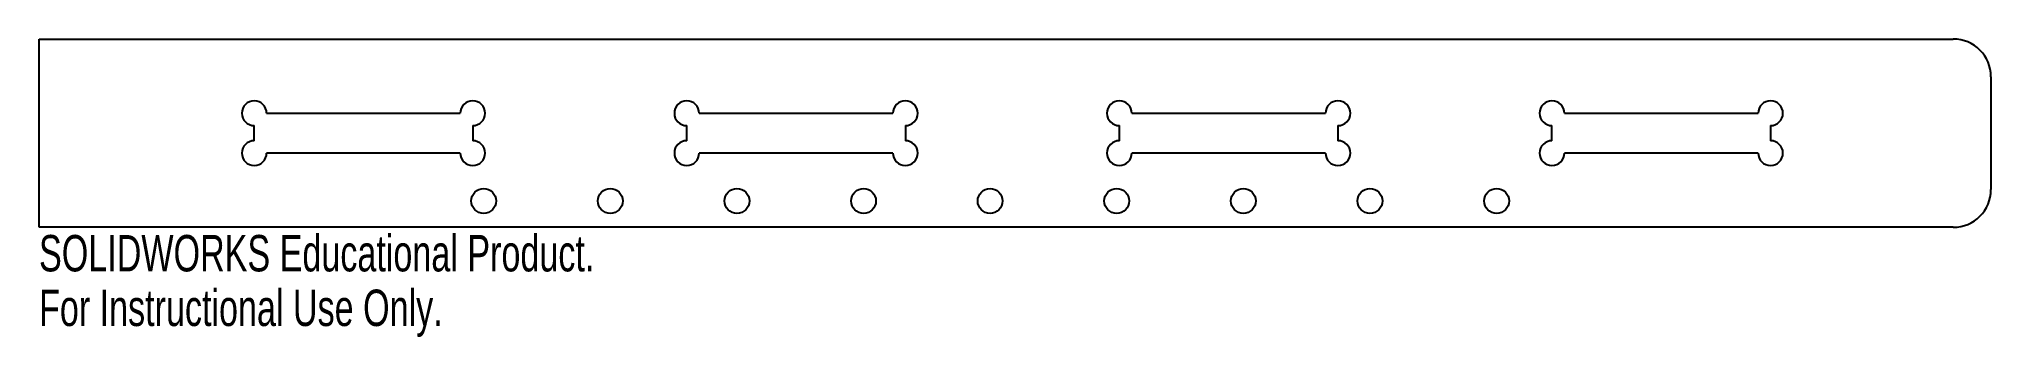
# Model space of a CAD drawing. Header units: millimetres. Extents: x 0 to 259, y -40 to 0.
import ezdxf

# ---------------------------------------------------------------- set-up
doc = ezdxf.new("R2010")
doc.units = ezdxf.units.MM
doc.styles.add('SLDTEXTSTYLE0', font='TXT', dxfattribs={"width": 0.7})

msp = doc.modelspace()

# ---------------------------------------------------------------- linework, layer by layer
at = {"color": 7, "linetype": 'Continuous', "lineweight": 25}
for p, q in [((0, 0), (254, 0)), ((0, -25), (0, 0)), ((259, -5), (259, -20)), ((30.2, -9.85), (55.9, -9.85)), ((87.6, -9.85), (113.3, -9.85)), ((145, -9.85), (170.7, -9.85)), ((202.4, -9.85), (228.1, -9.85)), ((28.55, -13.5), (28.55, -11.5)), ((57.55, -11.5), (57.55, -13.5)), ((85.95, -13.5), (85.95, -11.5)), ((114.95, -11.5), (114.95, -13.5)), ((143.35, -13.5), (143.35, -11.5)), ((172.35, -11.5), (172.35, -13.5)), ((200.75, -13.5), (200.75, -11.5)), ((229.75, -11.5), (229.75, -13.5)), ((55.9, -15.15), (30.2, -15.15)), ((113.3, -15.15), (87.6, -15.15)), ((170.7, -15.15), (145, -15.15)), ((228.1, -15.15), (202.4, -15.15)), ((254, -25), (0, -25))]:
    msp.add_line(p, q, dxfattribs=at)
for centre in [(59, -21.5), (75.8, -21.5), (92.6, -21.5), (109.4, -21.5), (126.2, -21.5), (143, -21.5), (159.8, -21.5), (176.6, -21.5), (193.4, -21.5)]:
    msp.add_circle(centre, 1.65, dxfattribs=at)
for centre, radius, start, end in [((254, -5), 5, 0, 90), ((28.55, -9.85), 1.65, 0, 270), ((57.55, -9.85), 1.65, 270, 180), ((85.95, -9.85), 1.65, 0, 270), ((114.95, -9.85), 1.65, 270, 180), ((143.35, -9.85), 1.65, 0, 270), ((172.35, -9.85), 1.65, 270, 180), ((200.75, -9.85), 1.65, 0, 270), ((229.75, -9.85), 1.65, 270, 180), ((28.55, -15.15), 1.65, 90, 0), ((57.55, -15.15), 1.65, 180, 90), ((85.95, -15.15), 1.65, 90, 0), ((114.95, -15.15), 1.65, 180, 90), ((143.35, -15.15), 1.65, 90, 0), ((172.35, -15.15), 1.65, 180, 90), ((200.75, -15.15), 1.65, 90, 0), ((229.75, -15.15), 1.65, 180, 90), ((254, -20), 5, 270, 0)]:
    msp.add_arc(centre, radius, start, end, dxfattribs=at)

# ---------------------------------------------------------------- texts
at = {"color": 7, "linetype": 'Continuous', "char_height": 4.8336, "attachment_point": 1, "style": 'SLDTEXTSTYLE0'}
for s, insert in [('SOLIDWORKS Educational Product.', (0, -26.02)), ('For Instructional Use Only.', (0, -33.27))]:
    msp.add_mtext(s, dxfattribs=dict(at, insert=insert))

doc.saveas('drawing.dxf')
